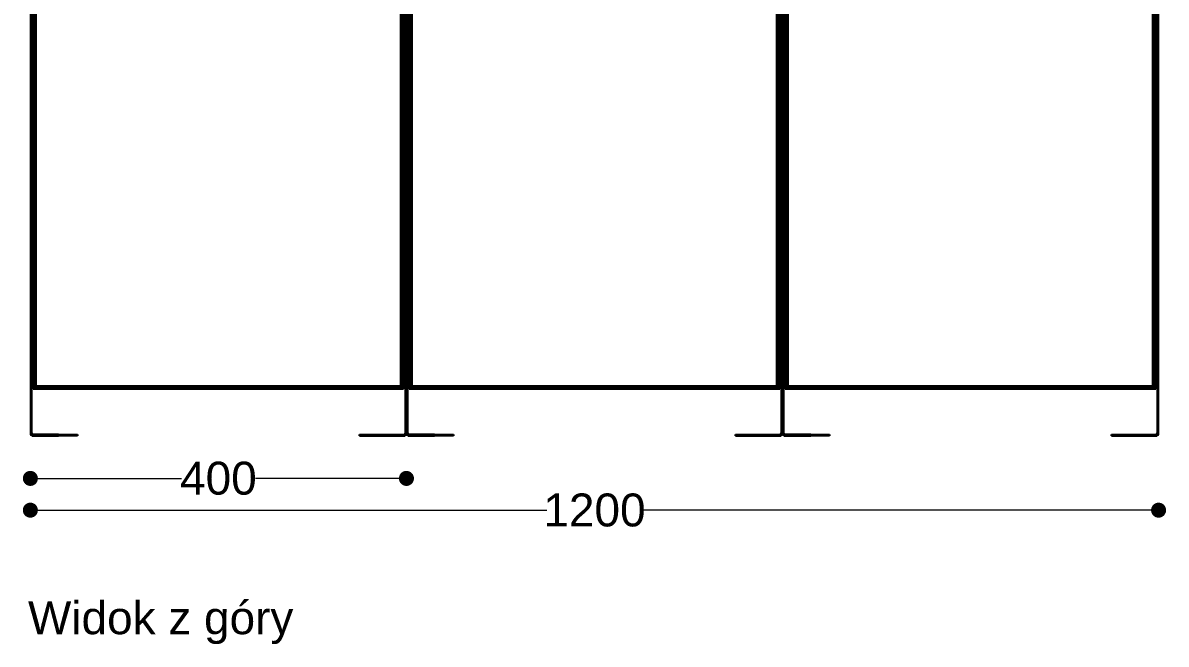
# Model space of a CAD drawing. Header units: millimetres. Extents: x 10366 to 13995, y 24552 to 29685.
# Drawn here: x 11993 to 13209, y 27299 to 27959 of the extents above; entities that cross this region are included whole.
import ezdxf

# ---------------------------------------------------------------- set-up
doc = ezdxf.new("R2010")
doc.units = ezdxf.units.MM
doc.header["$LTSCALE"] = 3
doc.layers.add('Hidden_lines', color=7, linetype='Continuous')
doc.layers.add('Level_1', color=7, linetype='Continuous')
doc.styles.get("Standard").update_dxf_attribs({"font": 'arial.ttf'})
doc.dimstyles.new('MATEUSZ', dxfattribs={"dimtxt": 35, "dimasz": 16, "dimexe": 0.18, "dimexo": 0.0625, "dimgap": 0.09, "dimtad": 0, "dimdec": 0, "dimdsep": 46, "dimtxsty": 'Standard', "dimblk": 'DOT', "dimcen": 0.09, "dimse1": 1, "dimse2": 1, "dimadec": 0, "dimazin": 0, "dimtfac": 1, "dimtdec": 0, "dimtofl": 0, "dimtmove": 0, "dimatfit": 3, "dimfxl": 1, "dimtolj": 1, "dimtzin": 0, "dimlwd": 9, "dimlwe": 9, "dimarcsym": 0})

# ---------------------------------------------------------------- blocks, each defined once
blk = doc.blocks.new('_Dot')
at = {"color": 0, "linetype": 'ByBlock', "lineweight": -2}
blk.add_line((-0.5, 0), (-1, 0), dxfattribs=at)
at = {"color": 0, "linetype": 'ByBlock', "const_width": 0.5}
blk.add_lwpolyline([(-0.25, 0, 1), (0.25, 0, 1)], format="xyb", close=True, dxfattribs=at)
blk = doc.blocks.new('*D22')
at = {"color": 0, "lineweight": 9, "transparency": 16777216}
for p, q in [((12017.4, 27441), (12550.8, 27441)), ((13185.4, 27441), (12652.1, 27441))]:
    blk.add_line(p, q, dxfattribs=at)
at = {"layer": 'Defpoints', "color": 0, "transparency": 16777216}
for p in [(12001.4, 27523), (13201.4, 27523), (13201.4, 27441)]:
    blk.add_point(p, dxfattribs=at)
at = {"color": 0, "lineweight": 9, "transparency": 16777216, "xscale": 16, "yscale": 16, "zscale": 16, "rotation": 180}
blk.add_blockref('_Dot', (12001.4, 27441), dxfattribs=at)
at = {"color": 0, "lineweight": 9, "transparency": 16777216, "xscale": 16, "yscale": 16, "zscale": 16}
blk.add_blockref('_Dot', (13201.4, 27441), dxfattribs=at)
at = {"color": 0, "transparency": 16777216, "insert": (12601.4, 27441), "char_height": 35, "attachment_point": 5}
blk.add_mtext('\\A1;1200', dxfattribs=at)
blk = doc.blocks.new('*D23')
at = {"color": 0, "lineweight": 9, "transparency": 16777216}
for p, q in [((12017.4, 27474.8), (12162, 27474.8)), ((12385.4, 27474.8), (12240.8, 27474.8))]:
    blk.add_line(p, q, dxfattribs=at)
at = {"layer": 'Defpoints', "color": 0, "transparency": 16777216}
for p in [(12001.4, 27523), (12401.4, 27523), (12401.4, 27474.8)]:
    blk.add_point(p, dxfattribs=at)
at = {"color": 0, "lineweight": 9, "transparency": 16777216, "xscale": 16, "yscale": 16, "zscale": 16, "rotation": 180}
blk.add_blockref('_Dot', (12001.4, 27474.8), dxfattribs=at)
at = {"color": 0, "lineweight": 9, "transparency": 16777216, "xscale": 16, "yscale": 16, "zscale": 16}
blk.add_blockref('_Dot', (12401.4, 27474.8), dxfattribs=at)
at = {"color": 0, "transparency": 16777216, "insert": (12201.4, 27474.8), "char_height": 35, "attachment_point": 5}
blk.add_mtext('\\A1;400', dxfattribs=at)

msp = doc.modelspace()

# ---------------------------------------------------------------- linework, layer by layer
at = {"layer": 'Hidden_lines'}
for p, q in [((12005.9, 27573), (12005.9, 28209.1)), ((12005.9, 27573), (12005.9, 28209.1)), ((12005.9, 27573), (12005.9, 28209.1)), ((12005.9, 27573), (12005.9, 28209.1)), ((12396.9, 28209.1), (12396.9, 27573)), ((12396.9, 28209.1), (12396.9, 27573)), ((12396.9, 28209.1), (12396.9, 27573)), ((12396.9, 28209.1), (12396.9, 27573)), ((12405.9, 27573), (12405.9, 28209.1)), ((12405.9, 27573), (12405.9, 28209.1)), ((12405.9, 27573), (12405.9, 28209.1)), ((12405.9, 27573), (12405.9, 28209.1)), ((12796.9, 28209.1), (12796.9, 27573)), ((12796.9, 28209.1), (12796.9, 27573)), ((12796.9, 28209.1), (12796.9, 27573)), ((12796.9, 28209.1), (12796.9, 27573)), ((12805.9, 27573), (12805.9, 28209.1)), ((12805.9, 27573), (12805.9, 28209.1)), ((12805.9, 27573), (12805.9, 28209.1)), ((12805.9, 27573), (12805.9, 28209.1)), ((13196.9, 28209.1), (13196.9, 27573)), ((13196.9, 28209.1), (13196.9, 27573)), ((13196.9, 28209.1), (13196.9, 27573)), ((13196.9, 28209.1), (13196.9, 27573)), ((12004.4, 27586.9), (12005.9, 27586.9)), ((12004.4, 27586.9), (12005.9, 27586.9)), ((12004.4, 27586.9), (12005.9, 27586.9)), ((12004.4, 27586.9), (12005.9, 27586.9)), ((12005.9, 27585), (12004.4, 27585)), ((12005.9, 27585), (12004.4, 27585)), ((12005.9, 27585), (12004.4, 27585)), ((12005.9, 27585), (12004.4, 27585)), ((12005.9, 27579.8), (12004.4, 27579.8)), ((12005.9, 27579.8), (12004.4, 27579.8)), ((12396.9, 27586.9), (12398.4, 27586.9)), ((12396.9, 27586.9), (12398.4, 27586.9)), ((12396.9, 27586.9), (12398.4, 27586.9)), ((12396.9, 27586.9), (12398.4, 27586.9)), ((12398.4, 27585), (12396.9, 27585)), ((12398.4, 27585), (12396.9, 27585)), ((12398.4, 27585), (12396.9, 27585)), ((12398.4, 27585), (12396.9, 27585)), ((12398.4, 27579.8), (12396.9, 27579.8)), ((12398.4, 27579.8), (12396.9, 27579.8)), ((12404.4, 27586.9), (12405.9, 27586.9)), ((12404.4, 27586.9), (12405.9, 27586.9)), ((12404.4, 27586.9), (12405.9, 27586.9)), ((12404.4, 27586.9), (12405.9, 27586.9)), ((12405.9, 27585), (12404.4, 27585)), ((12405.9, 27585), (12404.4, 27585)), ((12405.9, 27585), (12404.4, 27585)), ((12405.9, 27585), (12404.4, 27585)), ((12405.9, 27579.8), (12404.4, 27579.8)), ((12405.9, 27579.8), (12404.4, 27579.8)), ((12796.9, 27586.9), (12798.4, 27586.9)), ((12796.9, 27586.9), (12798.4, 27586.9)), ((12796.9, 27586.9), (12798.4, 27586.9)), ((12796.9, 27586.9), (12798.4, 27586.9)), ((12798.4, 27585), (12796.9, 27585)), ((12798.4, 27585), (12796.9, 27585)), ((12798.4, 27585), (12796.9, 27585)), ((12798.4, 27585), (12796.9, 27585)), ((12798.4, 27579.8), (12796.9, 27579.8)), ((12798.4, 27579.8), (12796.9, 27579.8)), ((12804.4, 27586.9), (12805.9, 27586.9)), ((12804.4, 27586.9), (12805.9, 27586.9)), ((12804.4, 27586.9), (12805.9, 27586.9)), ((12804.4, 27586.9), (12805.9, 27586.9)), ((12805.9, 27585), (12804.4, 27585)), ((12805.9, 27585), (12804.4, 27585)), ((12805.9, 27585), (12804.4, 27585)), ((12805.9, 27585), (12804.4, 27585)), ((12805.9, 27579.8), (12804.4, 27579.8)), ((12805.9, 27579.8), (12804.4, 27579.8)), ((13196.9, 27586.9), (13198.4, 27586.9)), ((13196.9, 27586.9), (13198.4, 27586.9)), ((13196.9, 27586.9), (13198.4, 27586.9)), ((13196.9, 27586.9), (13198.4, 27586.9)), ((13198.4, 27585), (13196.9, 27585)), ((13198.4, 27585), (13196.9, 27585)), ((13198.4, 27585), (13196.9, 27585)), ((13198.4, 27585), (13196.9, 27585)), ((13198.4, 27579.8), (13196.9, 27579.8)), ((13198.4, 27579.8), (13196.9, 27579.8)), ((12004.4, 27576.3), (12005.9, 27576.3)), ((12004.4, 27576.3), (12005.9, 27576.3)), ((12004.4, 27576.3), (12005.9, 27576.3)), ((12004.4, 27576.3), (12005.9, 27576.3)), ((12006.3, 27571.5), (12006.3, 27570)), ((12007.4, 27571.5), (12395.4, 27571.5)), ((12007.4, 27571.5), (12395.4, 27571.5)), ((12007.4, 27571.5), (12395.4, 27571.5)), ((12007.4, 27571.5), (12395.4, 27571.5)), ((12396.6, 27570), (12396.6, 27571.5)), ((12396.9, 27576.3), (12398.4, 27576.3)), ((12396.9, 27576.3), (12398.4, 27576.3)), ((12396.9, 27576.3), (12398.4, 27576.3)), ((12396.9, 27576.3), (12398.4, 27576.3)), ((12404.4, 27576.3), (12405.9, 27576.3)), ((12404.4, 27576.3), (12405.9, 27576.3)), ((12404.4, 27576.3), (12405.9, 27576.3)), ((12404.4, 27576.3), (12405.9, 27576.3)), ((12406.3, 27571.5), (12406.3, 27570)), ((12407.4, 27571.5), (12795.4, 27571.5)), ((12407.4, 27571.5), (12795.4, 27571.5)), ((12407.4, 27571.5), (12795.4, 27571.5)), ((12407.4, 27571.5), (12795.4, 27571.5)), ((12796.6, 27570), (12796.6, 27571.5)), ((12796.9, 27576.3), (12798.4, 27576.3)), ((12796.9, 27576.3), (12798.4, 27576.3)), ((12796.9, 27576.3), (12798.4, 27576.3)), ((12796.9, 27576.3), (12798.4, 27576.3)), ((12804.4, 27576.3), (12805.9, 27576.3)), ((12804.4, 27576.3), (12805.9, 27576.3)), ((12804.4, 27576.3), (12805.9, 27576.3)), ((12804.4, 27576.3), (12805.9, 27576.3)), ((12806.3, 27571.5), (12806.3, 27570)), ((12807.4, 27571.5), (13195.4, 27571.5)), ((12807.4, 27571.5), (13195.4, 27571.5)), ((12807.4, 27571.5), (13195.4, 27571.5)), ((12807.4, 27571.5), (13195.4, 27571.5)), ((13196.6, 27570), (13196.6, 27571.5)), ((13196.9, 27576.3), (13198.4, 27576.3)), ((13196.9, 27576.3), (13198.4, 27576.3)), ((13196.9, 27576.3), (13198.4, 27576.3)), ((13196.9, 27576.3), (13198.4, 27576.3)), ((12020.4, 27520), (12020.4, 27521.5)), ((12032.4, 27521.5), (12032.4, 27520)), ((12370.4, 27520), (12370.4, 27521.5)), ((12382.4, 27521.5), (12382.4, 27520)), ((12420.4, 27520), (12420.4, 27521.5)), ((12432.4, 27521.5), (12432.4, 27520)), ((12770.4, 27520), (12770.4, 27521.5)), ((12782.4, 27521.5), (12782.4, 27520)), ((12820.4, 27520), (12820.4, 27521.5)), ((12832.4, 27521.5), (12832.4, 27520)), ((13170.4, 27520), (13170.4, 27521.5)), ((13182.4, 27521.5), (13182.4, 27520))]:
    msp.add_line(p, q, dxfattribs=at)
at = {"layer": 'Level_1'}
for p, q in [((12001.4, 28322), (12001.4, 27523)), ((12002.9, 27523), (12002.9, 28322)), ((12399.9, 28322), (12399.9, 27523)), ((12401.4, 28322), (12401.4, 27523)), ((12401.4, 27523), (12401.4, 28322)), ((12402.9, 27523), (12402.9, 28322)), ((12799.9, 28322), (12799.9, 27523)), ((12801.4, 28322), (12801.4, 27523)), ((12801.4, 27523), (12801.4, 28322)), ((12802.9, 27523), (12802.9, 28322)), ((13199.9, 28322), (13199.9, 27523)), ((13201.4, 27523), (13201.4, 28322)), ((12004.4, 28209.1), (12004.4, 27573)), ((12004.4, 28209.1), (12004.4, 27573)), ((12004.4, 28209.1), (12004.4, 27573)), ((12004.4, 28209.1), (12004.4, 27573)), ((12007.4, 27573), (12007.4, 28209.1)), ((12007.4, 27573), (12007.4, 28209.1)), ((12007.4, 27573), (12007.4, 28209.1)), ((12007.4, 27573), (12007.4, 28209.1)), ((12395.4, 27573), (12395.4, 28209.1)), ((12395.4, 27573), (12395.4, 28209.1)), ((12395.4, 27573), (12395.4, 28209.1)), ((12395.4, 27573), (12395.4, 28209.1)), ((12398.4, 27573), (12398.4, 28209.1)), ((12398.4, 27573), (12398.4, 28209.1)), ((12398.4, 27573), (12398.4, 28209.1)), ((12398.4, 27573), (12398.4, 28209.1)), ((12404.4, 28209.1), (12404.4, 27573)), ((12404.4, 28209.1), (12404.4, 27573)), ((12404.4, 28209.1), (12404.4, 27573)), ((12404.4, 28209.1), (12404.4, 27573)), ((12407.4, 27573), (12407.4, 28209.1)), ((12407.4, 27573), (12407.4, 28209.1)), ((12407.4, 27573), (12407.4, 28209.1)), ((12407.4, 27573), (12407.4, 28209.1)), ((12795.4, 27573), (12795.4, 28209.1)), ((12795.4, 27573), (12795.4, 28209.1)), ((12795.4, 27573), (12795.4, 28209.1)), ((12795.4, 27573), (12795.4, 28209.1)), ((12798.4, 27573), (12798.4, 28209.1)), ((12798.4, 27573), (12798.4, 28209.1)), ((12798.4, 27573), (12798.4, 28209.1)), ((12798.4, 27573), (12798.4, 28209.1)), ((12804.4, 28209.1), (12804.4, 27573)), ((12804.4, 28209.1), (12804.4, 27573)), ((12804.4, 28209.1), (12804.4, 27573)), ((12804.4, 28209.1), (12804.4, 27573)), ((12807.4, 27573), (12807.4, 28209.1)), ((12807.4, 27573), (12807.4, 28209.1)), ((12807.4, 27573), (12807.4, 28209.1)), ((12807.4, 27573), (12807.4, 28209.1)), ((13195.4, 27573), (13195.4, 28209.1)), ((13195.4, 27573), (13195.4, 28209.1)), ((13195.4, 27573), (13195.4, 28209.1)), ((13195.4, 27573), (13195.4, 28209.1)), ((13198.4, 27573), (13198.4, 28209.1)), ((13198.4, 27573), (13198.4, 28209.1)), ((13198.4, 27573), (13198.4, 28209.1)), ((13198.4, 27573), (13198.4, 28209.1)), ((12004.4, 27573), (12004.4, 27571.9)), ((12004.4, 27573), (12004.4, 27571.9)), ((12004.4, 27573), (12004.4, 27571.9)), ((12004.4, 27573), (12004.4, 27571.9)), ((12005.9, 27571.9), (12004.4, 27571.9)), ((12005.9, 27571.9), (12004.4, 27571.9)), ((12005.9, 27571.9), (12004.4, 27571.9)), ((12005.9, 27571.9), (12004.4, 27571.9)), ((12007.4, 27571.5), (12004.4, 27571.5)), ((12004.4, 27571.5), (12004.4, 27570)), ((12004.4, 27571.5), (12004.4, 27570)), ((12007.4, 27571.5), (12004.4, 27571.5)), ((12007.4, 27571.5), (12004.4, 27571.5)), ((12004.4, 27571.5), (12004.4, 27570)), ((12007.4, 27571.5), (12004.4, 27571.5)), ((12004.4, 27571.5), (12004.4, 27570)), ((12004.4, 27570), (12007.4, 27570)), ((12004.4, 27570), (12007.4, 27570)), ((12004.4, 27570), (12007.4, 27570)), ((12004.4, 27570), (12007.4, 27570)), ((12005.9, 27573), (12005.9, 27571.9)), ((12005.9, 27573), (12005.9, 27571.9)), ((12005.9, 27573), (12005.9, 27571.9)), ((12005.9, 27573), (12005.9, 27571.9)), ((12395.4, 27573), (12007.4, 27573)), ((12395.4, 27573), (12007.4, 27573)), ((12395.4, 27573), (12007.4, 27573)), ((12395.4, 27573), (12007.4, 27573)), ((12007.4, 27570), (12395.4, 27570)), ((12007.4, 27570), (12395.4, 27570)), ((12007.4, 27570), (12395.4, 27570)), ((12007.4, 27570), (12395.4, 27570)), ((12398.4, 27571.5), (12395.4, 27571.5)), ((12398.4, 27571.5), (12395.4, 27571.5)), ((12398.4, 27571.5), (12395.4, 27571.5)), ((12398.4, 27571.5), (12395.4, 27571.5)), ((12395.4, 27570), (12398.4, 27570)), ((12395.4, 27570), (12398.4, 27570)), ((12395.4, 27570), (12398.4, 27570)), ((12395.4, 27570), (12398.4, 27570)), ((12396.9, 27571.9), (12396.9, 27573)), ((12398.4, 27573), (12396.9, 27573)), ((12398.4, 27573), (12396.9, 27573)), ((12396.9, 27571.9), (12396.9, 27573)), ((12396.9, 27571.9), (12396.9, 27573)), ((12396.9, 27571.9), (12396.9, 27573)), ((12398.4, 27573), (12396.9, 27573)), ((12398.4, 27573), (12396.9, 27573)), ((12396.9, 27571.9), (12398.4, 27571.9)), ((12396.9, 27571.9), (12398.4, 27571.9)), ((12396.9, 27571.9), (12398.4, 27571.9)), ((12396.9, 27571.9), (12398.4, 27571.9)), ((12398.4, 27573), (12398.4, 27571.9)), ((12398.4, 27573), (12398.4, 27571.9)), ((12398.4, 27573), (12398.4, 27571.9)), ((12398.4, 27573), (12398.4, 27571.9)), ((12398.4, 27570), (12398.4, 27571.5)), ((12398.4, 27570), (12398.4, 27571.5)), ((12398.4, 27570), (12398.4, 27571.5)), ((12398.4, 27570), (12398.4, 27571.5)), ((12404.4, 27573), (12404.4, 27571.9)), ((12404.4, 27573), (12404.4, 27571.9)), ((12404.4, 27573), (12404.4, 27571.9)), ((12404.4, 27573), (12404.4, 27571.9)), ((12405.9, 27571.9), (12404.4, 27571.9)), ((12405.9, 27571.9), (12404.4, 27571.9)), ((12405.9, 27571.9), (12404.4, 27571.9)), ((12405.9, 27571.9), (12404.4, 27571.9)), ((12407.4, 27571.5), (12404.4, 27571.5)), ((12404.4, 27571.5), (12404.4, 27570)), ((12404.4, 27571.5), (12404.4, 27570)), ((12407.4, 27571.5), (12404.4, 27571.5)), ((12407.4, 27571.5), (12404.4, 27571.5)), ((12404.4, 27571.5), (12404.4, 27570)), ((12407.4, 27571.5), (12404.4, 27571.5)), ((12404.4, 27571.5), (12404.4, 27570)), ((12404.4, 27570), (12407.4, 27570)), ((12404.4, 27570), (12407.4, 27570)), ((12404.4, 27570), (12407.4, 27570)), ((12404.4, 27570), (12407.4, 27570)), ((12405.9, 27573), (12405.9, 27571.9)), ((12405.9, 27573), (12405.9, 27571.9)), ((12405.9, 27573), (12405.9, 27571.9)), ((12405.9, 27573), (12405.9, 27571.9)), ((12795.4, 27573), (12407.4, 27573)), ((12795.4, 27573), (12407.4, 27573)), ((12795.4, 27573), (12407.4, 27573)), ((12795.4, 27573), (12407.4, 27573)), ((12407.4, 27570), (12795.4, 27570)), ((12407.4, 27570), (12795.4, 27570)), ((12407.4, 27570), (12795.4, 27570)), ((12407.4, 27570), (12795.4, 27570)), ((12798.4, 27571.5), (12795.4, 27571.5)), ((12798.4, 27571.5), (12795.4, 27571.5)), ((12798.4, 27571.5), (12795.4, 27571.5)), ((12798.4, 27571.5), (12795.4, 27571.5)), ((12795.4, 27570), (12798.4, 27570)), ((12795.4, 27570), (12798.4, 27570)), ((12795.4, 27570), (12798.4, 27570)), ((12795.4, 27570), (12798.4, 27570)), ((12796.9, 27571.9), (12796.9, 27573)), ((12796.9, 27571.9), (12796.9, 27573)), ((12796.9, 27571.9), (12796.9, 27573)), ((12796.9, 27571.9), (12796.9, 27573)), ((12796.9, 27571.9), (12798.4, 27571.9)), ((12796.9, 27571.9), (12798.4, 27571.9)), ((12796.9, 27571.9), (12798.4, 27571.9)), ((12796.9, 27571.9), (12798.4, 27571.9)), ((12798.4, 27573), (12798.4, 27571.9)), ((12798.4, 27573), (12798.4, 27571.9)), ((12798.4, 27573), (12798.4, 27571.9)), ((12798.4, 27573), (12798.4, 27571.9)), ((12798.4, 27570), (12798.4, 27571.5)), ((12798.4, 27570), (12798.4, 27571.5)), ((12798.4, 27570), (12798.4, 27571.5)), ((12798.4, 27570), (12798.4, 27571.5)), ((12804.4, 27573), (12804.4, 27571.9)), ((12804.4, 27573), (12804.4, 27571.9)), ((12804.4, 27573), (12804.4, 27571.9)), ((12804.4, 27573), (12804.4, 27571.9)), ((12805.9, 27571.9), (12804.4, 27571.9)), ((12805.9, 27571.9), (12804.4, 27571.9)), ((12805.9, 27571.9), (12804.4, 27571.9)), ((12805.9, 27571.9), (12804.4, 27571.9)), ((12804.4, 27571.5), (12804.4, 27570)), ((12807.4, 27571.5), (12804.4, 27571.5)), ((12804.4, 27571.5), (12804.4, 27570)), ((12807.4, 27571.5), (12804.4, 27571.5)), ((12807.4, 27571.5), (12804.4, 27571.5)), ((12804.4, 27571.5), (12804.4, 27570)), ((12804.4, 27571.5), (12804.4, 27570)), ((12807.4, 27571.5), (12804.4, 27571.5)), ((12804.4, 27570), (12807.4, 27570)), ((12804.4, 27570), (12807.4, 27570)), ((12804.4, 27570), (12807.4, 27570)), ((12804.4, 27570), (12807.4, 27570)), ((12805.9, 27573), (12805.9, 27571.9)), ((12805.9, 27573), (12805.9, 27571.9)), ((12805.9, 27573), (12805.9, 27571.9)), ((12805.9, 27573), (12805.9, 27571.9)), ((13195.4, 27573), (12807.4, 27573)), ((13195.4, 27573), (12807.4, 27573)), ((13195.4, 27573), (12807.4, 27573)), ((13195.4, 27573), (12807.4, 27573)), ((12807.4, 27570), (13195.4, 27570)), ((12807.4, 27570), (13195.4, 27570)), ((12807.4, 27570), (13195.4, 27570)), ((12807.4, 27570), (13195.4, 27570)), ((13198.4, 27571.5), (13195.4, 27571.5)), ((13198.4, 27571.5), (13195.4, 27571.5)), ((13198.4, 27571.5), (13195.4, 27571.5)), ((13198.4, 27571.5), (13195.4, 27571.5)), ((13195.4, 27570), (13198.4, 27570)), ((13195.4, 27570), (13198.4, 27570)), ((13195.4, 27570), (13198.4, 27570)), ((13195.4, 27570), (13198.4, 27570)), ((13196.9, 27571.9), (13196.9, 27573)), ((13198.4, 27573), (13196.9, 27573)), ((13198.4, 27573), (13196.9, 27573)), ((13196.9, 27571.9), (13196.9, 27573)), ((13196.9, 27571.9), (13196.9, 27573)), ((13198.4, 27573), (13196.9, 27573)), ((13198.4, 27573), (13196.9, 27573)), ((13196.9, 27571.9), (13196.9, 27573)), ((13196.9, 27571.9), (13198.4, 27571.9)), ((13196.9, 27571.9), (13198.4, 27571.9)), ((13196.9, 27571.9), (13198.4, 27571.9)), ((13196.9, 27571.9), (13198.4, 27571.9)), ((13198.4, 27573), (13198.4, 27571.9)), ((13198.4, 27573), (13198.4, 27571.9)), ((13198.4, 27573), (13198.4, 27571.9)), ((13198.4, 27573), (13198.4, 27571.9)), ((13198.4, 27570), (13198.4, 27571.5)), ((13198.4, 27570), (13198.4, 27571.5)), ((13198.4, 27570), (13198.4, 27571.5)), ((13198.4, 27570), (13198.4, 27571.5)), ((12031.4, 27521.5), (12004.4, 27521.5)), ((12004.4, 27520), (12031.4, 27520)), ((12031.4, 27520), (12031.4, 27521.5)), ((12045.6, 27521.5), (12045.6, 27520)), ((12051.4, 27521.5), (12051.4, 27520)), ((12351.4, 27520), (12351.4, 27521.5)), ((12357.3, 27520), (12357.3, 27521.5)), ((12371.4, 27521.5), (12398.4, 27521.5)), ((12371.4, 27521.5), (12371.4, 27520)), ((12371.4, 27520), (12398.4, 27520)), ((12431.4, 27521.5), (12404.4, 27521.5)), ((12404.4, 27520), (12431.4, 27520)), ((12431.4, 27520), (12431.4, 27521.5)), ((12445.6, 27521.5), (12445.6, 27520)), ((12451.4, 27521.5), (12451.4, 27520)), ((12751.4, 27520), (12751.4, 27521.5)), ((12757.3, 27520), (12757.3, 27521.5)), ((12771.4, 27521.5), (12798.4, 27521.5)), ((12771.4, 27521.5), (12771.4, 27520)), ((12771.4, 27520), (12798.4, 27520)), ((12831.4, 27521.5), (12804.4, 27521.5)), ((12804.4, 27520), (12831.4, 27520)), ((12831.4, 27520), (12831.4, 27521.5)), ((12845.6, 27521.5), (12845.6, 27520)), ((12851.4, 27521.5), (12851.4, 27520)), ((13151.4, 27520), (13151.4, 27521.5)), ((13157.3, 27520), (13157.3, 27521.5)), ((13171.4, 27521.5), (13198.4, 27521.5)), ((13171.4, 27521.5), (13171.4, 27520)), ((13171.4, 27520), (13198.4, 27520))]:
    msp.add_line(p, q, dxfattribs=at)
for points in [[(12007.4, 27573, 0), (12004.4, 27573, 0)], [(12007.4, 27573, 0), (12004.4, 27573, 0)], [(12007.4, 27573, 0), (12004.4, 27573, 0)], [(12007.4, 27573, 0), (12004.4, 27573, 0)], [(12007.4, 27570, 0), (12007.4, 27570, 0), (12007.4, 27570, 0), (12007.4, 27570, 0), (12007.4, 27570, 0), (12007.4, 27570, 0), (12007.4, 27570, 0), (12007.4, 27570, 0), (12007.4, 27570, 0), (12007.4, 27570, 0), (12007.4, 27570, 0), (12007.4, 27570, 0), (12007.4, 27570, 0), (12007.4, 27570, 0), (12007.4, 27570.1, 0), (12007.4, 27570.1, 0), (12007.4, 27570.9, 0), (12007.4, 27573, 0)], [(12007.4, 27570, 0), (12007.4, 27570, 0), (12007.4, 27570, 0), (12007.4, 27570, 0), (12007.4, 27570, 0), (12007.4, 27570, 0), (12007.4, 27570, 0), (12007.4, 27570, 0), (12007.4, 27570, 0), (12007.4, 27570, 0), (12007.4, 27570, 0), (12007.4, 27570, 0), (12007.4, 27570, 0), (12007.4, 27570, 0), (12007.4, 27570.1, 0), (12007.4, 27570.1, 0), (12007.4, 27570.9, 0), (12007.4, 27573, 0)], [(12007.4, 27570, 0), (12007.4, 27570, 0), (12007.4, 27570, 0), (12007.4, 27570, 0), (12007.4, 27570, 0), (12007.4, 27570, 0), (12007.4, 27570, 0), (12007.4, 27570, 0), (12007.4, 27570, 0), (12007.4, 27570, 0), (12007.4, 27570, 0), (12007.4, 27570, 0), (12007.4, 27570, 0), (12007.4, 27570, 0), (12007.4, 27570.1, 0), (12007.4, 27570.1, 0), (12007.4, 27570.9, 0), (12007.4, 27573, 0)], [(12007.4, 27570, 0), (12007.4, 27570, 0), (12007.4, 27570, 0), (12007.4, 27570, 0), (12007.4, 27570, 0), (12007.4, 27570, 0), (12007.4, 27570, 0), (12007.4, 27570, 0), (12007.4, 27570, 0), (12007.4, 27570, 0), (12007.4, 27570, 0), (12007.4, 27570, 0), (12007.4, 27570, 0), (12007.4, 27570, 0), (12007.4, 27570.1, 0), (12007.4, 27570.1, 0), (12007.4, 27570.9, 0), (12007.4, 27573, 0)], [(12395.4, 27570, 0), (12395.4, 27570, 0), (12395.4, 27570, 0), (12395.4, 27570, 0), (12395.4, 27570, 0), (12395.4, 27570, 0), (12395.4, 27570, 0), (12395.4, 27570, 0), (12395.4, 27570, 0), (12395.4, 27570, 0), (12395.4, 27570, 0), (12395.4, 27570, 0), (12395.4, 27570, 0), (12395.4, 27570, 0), (12395.4, 27570, 0), (12395.4, 27570.1, 0), (12395.4, 27570.4, 0), (12395.4, 27573, 0)], [(12395.4, 27570, 0), (12395.4, 27570, 0), (12395.4, 27570, 0), (12395.4, 27570, 0), (12395.4, 27570, 0), (12395.4, 27570, 0), (12395.4, 27570, 0), (12395.4, 27570, 0), (12395.4, 27570, 0), (12395.4, 27570, 0), (12395.4, 27570, 0), (12395.4, 27570, 0), (12395.4, 27570, 0), (12395.4, 27570, 0), (12395.4, 27570, 0), (12395.4, 27570.1, 0), (12395.4, 27570.4, 0), (12395.4, 27573, 0)], [(12398.4, 27573, 0), (12398.4, 27573, 0), (12398.4, 27573, 0), (12398.4, 27573, 0), (12398.4, 27573, 0), (12398.4, 27573, 0), (12398.4, 27573, 0), (12398.4, 27573, 0), (12398.4, 27573, 0), (12398.4, 27573, 0), (12398.4, 27573, 0), (12398.4, 27573, 0), (12398.4, 27573, 0), (12398.4, 27573, 0), (12398.4, 27573, 0), (12398.3, 27573, 0), (12397.6, 27573, 0), (12395.4, 27573, 0)], [(12398.4, 27573, 0), (12398.4, 27573, 0), (12398.4, 27573, 0), (12398.4, 27573, 0), (12398.4, 27573, 0), (12398.4, 27573, 0), (12398.4, 27573, 0), (12398.4, 27573, 0), (12398.4, 27573, 0), (12398.4, 27573, 0), (12398.4, 27573, 0), (12398.4, 27573, 0), (12398.4, 27573, 0), (12398.4, 27573, 0), (12398.4, 27573, 0), (12398.3, 27573, 0), (12397.6, 27573, 0), (12395.4, 27573, 0)], [(12398.4, 27573, 0), (12398.4, 27573, 0), (12398.4, 27573, 0), (12398.4, 27573, 0), (12398.4, 27573, 0), (12398.4, 27573, 0), (12398.4, 27573, 0), (12398.4, 27573, 0), (12398.4, 27573, 0), (12398.4, 27573, 0), (12398.4, 27573, 0), (12398.4, 27573, 0), (12398.4, 27573, 0), (12398.4, 27573, 0), (12398.4, 27573, 0), (12398.3, 27573, 0), (12397.6, 27573, 0), (12395.4, 27573, 0)], [(12398.4, 27573, 0), (12398.4, 27573, 0), (12398.4, 27573, 0), (12398.4, 27573, 0), (12398.4, 27573, 0), (12398.4, 27573, 0), (12398.4, 27573, 0), (12398.4, 27573, 0), (12398.4, 27573, 0), (12398.4, 27573, 0), (12398.4, 27573, 0), (12398.4, 27573, 0), (12398.4, 27573, 0), (12398.4, 27573, 0), (12398.4, 27573, 0), (12398.3, 27573, 0), (12397.6, 27573, 0), (12395.4, 27573, 0)], [(12395.4, 27570, 0), (12395.4, 27570, 0), (12395.4, 27570, 0), (12395.4, 27570, 0), (12395.4, 27570, 0), (12395.4, 27570, 0), (12395.4, 27570, 0), (12395.4, 27570, 0), (12395.4, 27570, 0), (12395.4, 27570, 0), (12395.4, 27570, 0), (12395.4, 27570, 0), (12395.4, 27570, 0), (12395.4, 27570, 0), (12395.4, 27570, 0), (12395.4, 27570.1, 0), (12395.4, 27570.4, 0), (12395.4, 27573, 0)], [(12395.4, 27570, 0), (12395.4, 27570, 0), (12395.4, 27570, 0), (12395.4, 27570, 0), (12395.4, 27570, 0), (12395.4, 27570, 0), (12395.4, 27570, 0), (12395.4, 27570, 0), (12395.4, 27570, 0), (12395.4, 27570, 0), (12395.4, 27570, 0), (12395.4, 27570, 0), (12395.4, 27570, 0), (12395.4, 27570, 0), (12395.4, 27570, 0), (12395.4, 27570.1, 0), (12395.4, 27570.4, 0), (12395.4, 27573, 0)], [(12407.4, 27573, 0), (12404.4, 27573, 0)], [(12407.4, 27573, 0), (12404.4, 27573, 0)], [(12407.4, 27573, 0), (12404.4, 27573, 0)], [(12407.4, 27573, 0), (12404.4, 27573, 0)], [(12407.4, 27570, 0), (12407.4, 27570, 0), (12407.4, 27570, 0), (12407.4, 27570, 0), (12407.4, 27570, 0), (12407.4, 27570, 0), (12407.4, 27570, 0), (12407.4, 27570, 0), (12407.4, 27570, 0), (12407.4, 27570, 0), (12407.4, 27570, 0), (12407.4, 27570, 0), (12407.4, 27570, 0), (12407.4, 27570, 0), (12407.4, 27570.1, 0), (12407.4, 27570.1, 0), (12407.4, 27570.9, 0), (12407.4, 27573, 0)], [(12407.4, 27570, 0), (12407.4, 27570, 0), (12407.4, 27570, 0), (12407.4, 27570, 0), (12407.4, 27570, 0), (12407.4, 27570, 0), (12407.4, 27570, 0), (12407.4, 27570, 0), (12407.4, 27570, 0), (12407.4, 27570, 0), (12407.4, 27570, 0), (12407.4, 27570, 0), (12407.4, 27570, 0), (12407.4, 27570, 0), (12407.4, 27570.1, 0), (12407.4, 27570.1, 0), (12407.4, 27570.9, 0), (12407.4, 27573, 0)], [(12407.4, 27570, 0), (12407.4, 27570, 0), (12407.4, 27570, 0), (12407.4, 27570, 0), (12407.4, 27570, 0), (12407.4, 27570, 0), (12407.4, 27570, 0), (12407.4, 27570, 0), (12407.4, 27570, 0), (12407.4, 27570, 0), (12407.4, 27570, 0), (12407.4, 27570, 0), (12407.4, 27570, 0), (12407.4, 27570, 0), (12407.4, 27570.1, 0), (12407.4, 27570.1, 0), (12407.4, 27570.9, 0), (12407.4, 27573, 0)], [(12407.4, 27570, 0), (12407.4, 27570, 0), (12407.4, 27570, 0), (12407.4, 27570, 0), (12407.4, 27570, 0), (12407.4, 27570, 0), (12407.4, 27570, 0), (12407.4, 27570, 0), (12407.4, 27570, 0), (12407.4, 27570, 0), (12407.4, 27570, 0), (12407.4, 27570, 0), (12407.4, 27570, 0), (12407.4, 27570, 0), (12407.4, 27570.1, 0), (12407.4, 27570.1, 0), (12407.4, 27570.9, 0), (12407.4, 27573, 0)], [(12795.4, 27570, 0), (12795.4, 27570, 0), (12795.4, 27570, 0), (12795.4, 27570, 0), (12795.4, 27570, 0), (12795.4, 27570, 0), (12795.4, 27570, 0), (12795.4, 27570, 0), (12795.4, 27570, 0), (12795.4, 27570, 0), (12795.4, 27570, 0), (12795.4, 27570, 0), (12795.4, 27570, 0), (12795.4, 27570, 0), (12795.4, 27570, 0), (12795.4, 27570.1, 0), (12795.4, 27570.4, 0), (12795.4, 27573, 0)], [(12795.4, 27570, 0), (12795.4, 27570, 0), (12795.4, 27570, 0), (12795.4, 27570, 0), (12795.4, 27570, 0), (12795.4, 27570, 0), (12795.4, 27570, 0), (12795.4, 27570, 0), (12795.4, 27570, 0), (12795.4, 27570, 0), (12795.4, 27570, 0), (12795.4, 27570, 0), (12795.4, 27570, 0), (12795.4, 27570, 0), (12795.4, 27570, 0), (12795.4, 27570.1, 0), (12795.4, 27570.4, 0), (12795.4, 27573, 0)], [(12798.4, 27573, 0), (12798.4, 27573, 0), (12798.4, 27573, 0), (12798.4, 27573, 0), (12798.4, 27573, 0), (12798.4, 27573, 0), (12798.4, 27573, 0), (12798.4, 27573, 0), (12798.4, 27573, 0), (12798.4, 27573, 0), (12798.4, 27573, 0), (12798.4, 27573, 0), (12798.4, 27573, 0), (12798.4, 27573, 0), (12798.4, 27573, 0), (12798.3, 27573, 0), (12797.6, 27573, 0), (12795.4, 27573, 0)], [(12798.4, 27573, 0), (12798.4, 27573, 0), (12798.4, 27573, 0), (12798.4, 27573, 0), (12798.4, 27573, 0), (12798.4, 27573, 0), (12798.4, 27573, 0), (12798.4, 27573, 0), (12798.4, 27573, 0), (12798.4, 27573, 0), (12798.4, 27573, 0), (12798.4, 27573, 0), (12798.4, 27573, 0), (12798.4, 27573, 0), (12798.4, 27573, 0), (12798.3, 27573, 0), (12797.6, 27573, 0), (12795.4, 27573, 0)], [(12798.4, 27573, 0), (12798.4, 27573, 0), (12798.4, 27573, 0), (12798.4, 27573, 0), (12798.4, 27573, 0), (12798.4, 27573, 0), (12798.4, 27573, 0), (12798.4, 27573, 0), (12798.4, 27573, 0), (12798.4, 27573, 0), (12798.4, 27573, 0), (12798.4, 27573, 0), (12798.4, 27573, 0), (12798.4, 27573, 0), (12798.4, 27573, 0), (12798.3, 27573, 0), (12797.6, 27573, 0), (12795.4, 27573, 0)], [(12795.4, 27570, 0), (12795.4, 27570, 0), (12795.4, 27570, 0), (12795.4, 27570, 0), (12795.4, 27570, 0), (12795.4, 27570, 0), (12795.4, 27570, 0), (12795.4, 27570, 0), (12795.4, 27570, 0), (12795.4, 27570, 0), (12795.4, 27570, 0), (12795.4, 27570, 0), (12795.4, 27570, 0), (12795.4, 27570, 0), (12795.4, 27570, 0), (12795.4, 27570.1, 0), (12795.4, 27570.4, 0), (12795.4, 27573, 0)], [(12798.4, 27573, 0), (12798.4, 27573, 0), (12798.4, 27573, 0), (12798.4, 27573, 0), (12798.4, 27573, 0), (12798.4, 27573, 0), (12798.4, 27573, 0), (12798.4, 27573, 0), (12798.4, 27573, 0), (12798.4, 27573, 0), (12798.4, 27573, 0), (12798.4, 27573, 0), (12798.4, 27573, 0), (12798.4, 27573, 0), (12798.4, 27573, 0), (12798.3, 27573, 0), (12797.6, 27573, 0), (12795.4, 27573, 0)], [(12795.4, 27570, 0), (12795.4, 27570, 0), (12795.4, 27570, 0), (12795.4, 27570, 0), (12795.4, 27570, 0), (12795.4, 27570, 0), (12795.4, 27570, 0), (12795.4, 27570, 0), (12795.4, 27570, 0), (12795.4, 27570, 0), (12795.4, 27570, 0), (12795.4, 27570, 0), (12795.4, 27570, 0), (12795.4, 27570, 0), (12795.4, 27570, 0), (12795.4, 27570.1, 0), (12795.4, 27570.4, 0), (12795.4, 27573, 0)], [(12807.4, 27573, 0), (12804.4, 27573, 0)], [(12807.4, 27573, 0), (12804.4, 27573, 0)], [(12807.4, 27573, 0), (12804.4, 27573, 0)], [(12807.4, 27573, 0), (12804.4, 27573, 0)], [(12807.4, 27570, 0), (12807.4, 27570, 0), (12807.4, 27570, 0), (12807.4, 27570, 0), (12807.4, 27570, 0), (12807.4, 27570, 0), (12807.4, 27570, 0), (12807.4, 27570, 0), (12807.4, 27570, 0), (12807.4, 27570, 0), (12807.4, 27570, 0), (12807.4, 27570, 0), (12807.4, 27570, 0), (12807.4, 27570, 0), (12807.4, 27570.1, 0), (12807.4, 27570.1, 0), (12807.4, 27570.9, 0), (12807.4, 27573, 0)], [(12807.4, 27570, 0), (12807.4, 27570, 0), (12807.4, 27570, 0), (12807.4, 27570, 0), (12807.4, 27570, 0), (12807.4, 27570, 0), (12807.4, 27570, 0), (12807.4, 27570, 0), (12807.4, 27570, 0), (12807.4, 27570, 0), (12807.4, 27570, 0), (12807.4, 27570, 0), (12807.4, 27570, 0), (12807.4, 27570, 0), (12807.4, 27570.1, 0), (12807.4, 27570.1, 0), (12807.4, 27570.9, 0), (12807.4, 27573, 0)], [(12807.4, 27570, 0), (12807.4, 27570, 0), (12807.4, 27570, 0), (12807.4, 27570, 0), (12807.4, 27570, 0), (12807.4, 27570, 0), (12807.4, 27570, 0), (12807.4, 27570, 0), (12807.4, 27570, 0), (12807.4, 27570, 0), (12807.4, 27570, 0), (12807.4, 27570, 0), (12807.4, 27570, 0), (12807.4, 27570, 0), (12807.4, 27570.1, 0), (12807.4, 27570.1, 0), (12807.4, 27570.9, 0), (12807.4, 27573, 0)], [(12807.4, 27570, 0), (12807.4, 27570, 0), (12807.4, 27570, 0), (12807.4, 27570, 0), (12807.4, 27570, 0), (12807.4, 27570, 0), (12807.4, 27570, 0), (12807.4, 27570, 0), (12807.4, 27570, 0), (12807.4, 27570, 0), (12807.4, 27570, 0), (12807.4, 27570, 0), (12807.4, 27570, 0), (12807.4, 27570, 0), (12807.4, 27570.1, 0), (12807.4, 27570.1, 0), (12807.4, 27570.9, 0), (12807.4, 27573, 0)], [(13195.4, 27570, 0), (13195.4, 27570, 0), (13195.4, 27570, 0), (13195.4, 27570, 0), (13195.4, 27570, 0), (13195.4, 27570, 0), (13195.4, 27570, 0), (13195.4, 27570, 0), (13195.4, 27570, 0), (13195.4, 27570, 0), (13195.4, 27570, 0), (13195.4, 27570, 0), (13195.4, 27570, 0), (13195.4, 27570, 0), (13195.4, 27570, 0), (13195.4, 27570.1, 0), (13195.4, 27570.4, 0), (13195.4, 27573, 0)], [(13195.4, 27570, 0), (13195.4, 27570, 0), (13195.4, 27570, 0), (13195.4, 27570, 0), (13195.4, 27570, 0), (13195.4, 27570, 0), (13195.4, 27570, 0), (13195.4, 27570, 0), (13195.4, 27570, 0), (13195.4, 27570, 0), (13195.4, 27570, 0), (13195.4, 27570, 0), (13195.4, 27570, 0), (13195.4, 27570, 0), (13195.4, 27570, 0), (13195.4, 27570.1, 0), (13195.4, 27570.4, 0), (13195.4, 27573, 0)], [(13198.4, 27573, 0), (13198.4, 27573, 0), (13198.4, 27573, 0), (13198.4, 27573, 0), (13198.4, 27573, 0), (13198.4, 27573, 0), (13198.4, 27573, 0), (13198.4, 27573, 0), (13198.4, 27573, 0), (13198.4, 27573, 0), (13198.4, 27573, 0), (13198.4, 27573, 0), (13198.4, 27573, 0), (13198.4, 27573, 0), (13198.3, 27573, 0), (13197.6, 27573, 0), (13195.4, 27573, 0)], [(13198.4, 27573, 0), (13198.4, 27573, 0), (13198.4, 27573, 0), (13198.4, 27573, 0), (13198.4, 27573, 0), (13198.4, 27573, 0), (13198.4, 27573, 0), (13198.4, 27573, 0), (13198.4, 27573, 0), (13198.4, 27573, 0), (13198.4, 27573, 0), (13198.4, 27573, 0), (13198.4, 27573, 0), (13198.4, 27573, 0), (13198.3, 27573, 0), (13197.6, 27573, 0), (13195.4, 27573, 0)], [(13195.4, 27570, 0), (13195.4, 27570, 0), (13195.4, 27570, 0), (13195.4, 27570, 0), (13195.4, 27570, 0), (13195.4, 27570, 0), (13195.4, 27570, 0), (13195.4, 27570, 0), (13195.4, 27570, 0), (13195.4, 27570, 0), (13195.4, 27570, 0), (13195.4, 27570, 0), (13195.4, 27570, 0), (13195.4, 27570, 0), (13195.4, 27570, 0), (13195.4, 27570.1, 0), (13195.4, 27570.4, 0), (13195.4, 27573, 0)], [(13195.4, 27570, 0), (13195.4, 27570, 0), (13195.4, 27570, 0), (13195.4, 27570, 0), (13195.4, 27570, 0), (13195.4, 27570, 0), (13195.4, 27570, 0), (13195.4, 27570, 0), (13195.4, 27570, 0), (13195.4, 27570, 0), (13195.4, 27570, 0), (13195.4, 27570, 0), (13195.4, 27570, 0), (13195.4, 27570, 0), (13195.4, 27570, 0), (13195.4, 27570.1, 0), (13195.4, 27570.4, 0), (13195.4, 27573, 0)], [(13198.4, 27573, 0), (13198.4, 27573, 0), (13198.4, 27573, 0), (13198.4, 27573, 0), (13198.4, 27573, 0), (13198.4, 27573, 0), (13198.4, 27573, 0), (13198.4, 27573, 0), (13198.4, 27573, 0), (13198.4, 27573, 0), (13198.4, 27573, 0), (13198.4, 27573, 0), (13198.4, 27573, 0), (13198.4, 27573, 0), (13198.3, 27573, 0), (13197.6, 27573, 0), (13195.4, 27573, 0)], [(13198.4, 27573, 0), (13198.4, 27573, 0), (13198.4, 27573, 0), (13198.4, 27573, 0), (13198.4, 27573, 0), (13198.4, 27573, 0), (13198.4, 27573, 0), (13198.4, 27573, 0), (13198.4, 27573, 0), (13198.4, 27573, 0), (13198.4, 27573, 0), (13198.4, 27573, 0), (13198.4, 27573, 0), (13198.4, 27573, 0), (13198.3, 27573, 0), (13197.6, 27573, 0), (13195.4, 27573, 0)], [(12031.4, 27521.5, 0), (12045.6, 27521.5, 0)], [(12045.6, 27520, 0), (12031.4, 27520, 0)], [(12045.6, 27521.5, 0), (12050, 27521.5, 0), (12051.1, 27521.5, 0), (12051.3, 27521.5, 0), (12051.4, 27521.5, 0), (12051.4, 27521.5, 0), (12051.4, 27521.5, 0), (12051.4, 27521.5, 0), (12051.4, 27521.5, 0), (12051.4, 27521.5, 0), (12051.4, 27521.5, 0), (12051.4, 27521.5, 0), (12051.4, 27521.5, 0), (12051.4, 27521.5, 0), (12051.4, 27521.5, 0), (12051.4, 27521.5, 0), (12051.4, 27521.5, 0), (12051.4, 27521.5, 0), (12051.4, 27521.5, 0)], [(12051.4, 27520, 0), (12051.4, 27520, 0), (12051.4, 27520, 0), (12051.4, 27520, 0), (12051.4, 27520, 0), (12051.4, 27520, 0), (12051.4, 27520, 0), (12051.4, 27520, 0), (12051.4, 27520, 0), (12051.4, 27520, 0), (12051.4, 27520, 0), (12051.4, 27520, 0), (12051.4, 27520, 0), (12051.4, 27520, 0), (12051.3, 27520, 0), (12050.8, 27520, 0), (12049, 27520, 0), (12045.6, 27520, 0)], [(12351.4, 27521.5, 0), (12351.4, 27521.5, 0), (12351.4, 27521.5, 0), (12351.4, 27521.5, 0), (12351.4, 27521.5, 0), (12351.4, 27521.5, 0), (12351.4, 27521.5, 0), (12351.4, 27521.5, 0), (12351.4, 27521.5, 0), (12351.4, 27521.5, 0), (12351.4, 27521.5, 0), (12351.4, 27521.5, 0), (12351.4, 27521.5, 0), (12351.5, 27521.5, 0), (12351.6, 27521.5, 0), (12352, 27521.5, 0), (12353.9, 27521.5, 0), (12357.3, 27521.5, 0)], [(12351.4, 27520, 0), (12351.4, 27520, 0), (12351.4, 27520, 0), (12351.4, 27520, 0), (12351.4, 27520, 0), (12351.4, 27520, 0), (12351.4, 27520, 0), (12351.4, 27520, 0), (12351.4, 27520, 0), (12351.4, 27520, 0), (12351.4, 27520, 0), (12351.4, 27520, 0), (12351.5, 27520, 0), (12351.6, 27520, 0), (12352.1, 27520, 0), (12357.3, 27520, 0)], [(12357.3, 27521.5, 0), (12371.4, 27521.5, 0)], [(12357.3, 27520, 0), (12371.4, 27520, 0)], [(12431.4, 27521.5, 0), (12445.6, 27521.5, 0)], [(12445.6, 27520, 0), (12431.4, 27520, 0)], [(12445.6, 27521.5, 0), (12450, 27521.5, 0), (12451.1, 27521.5, 0), (12451.3, 27521.5, 0), (12451.4, 27521.5, 0), (12451.4, 27521.5, 0), (12451.4, 27521.5, 0), (12451.4, 27521.5, 0), (12451.4, 27521.5, 0), (12451.4, 27521.5, 0), (12451.4, 27521.5, 0), (12451.4, 27521.5, 0), (12451.4, 27521.5, 0), (12451.4, 27521.5, 0), (12451.4, 27521.5, 0), (12451.4, 27521.5, 0), (12451.4, 27521.5, 0), (12451.4, 27521.5, 0), (12451.4, 27521.5, 0)], [(12451.4, 27520, 0), (12451.4, 27520, 0), (12451.4, 27520, 0), (12451.4, 27520, 0), (12451.4, 27520, 0), (12451.4, 27520, 0), (12451.4, 27520, 0), (12451.4, 27520, 0), (12451.4, 27520, 0), (12451.4, 27520, 0), (12451.4, 27520, 0), (12451.4, 27520, 0), (12451.4, 27520, 0), (12451.4, 27520, 0), (12451.4, 27520, 0), (12451.3, 27520, 0), (12450.8, 27520, 0), (12449, 27520, 0), (12445.6, 27520, 0)], [(12751.4, 27521.5, 0), (12751.4, 27521.5, 0), (12751.4, 27521.5, 0), (12751.4, 27521.5, 0), (12751.4, 27521.5, 0), (12751.4, 27521.5, 0), (12751.4, 27521.5, 0), (12751.4, 27521.5, 0), (12751.4, 27521.5, 0), (12751.4, 27521.5, 0), (12751.4, 27521.5, 0), (12751.4, 27521.5, 0), (12751.4, 27521.5, 0), (12751.4, 27521.5, 0), (12751.5, 27521.5, 0), (12751.6, 27521.5, 0), (12752, 27521.5, 0), (12753.9, 27521.5, 0), (12757.3, 27521.5, 0)], [(12751.4, 27520, 0), (12751.4, 27520, 0), (12751.4, 27520, 0), (12751.4, 27520, 0), (12751.4, 27520, 0), (12751.4, 27520, 0), (12751.4, 27520, 0), (12751.4, 27520, 0), (12751.4, 27520, 0), (12751.4, 27520, 0), (12751.4, 27520, 0), (12751.4, 27520, 0), (12751.5, 27520, 0), (12751.6, 27520, 0), (12753, 27520, 0), (12757.3, 27520, 0)], [(12757.3, 27521.5, 0), (12771.4, 27521.5, 0)], [(12757.3, 27520, 0), (12771.4, 27520, 0)], [(12831.4, 27521.5, 0), (12845.6, 27521.5, 0)], [(12845.6, 27520, 0), (12831.4, 27520, 0)], [(12845.6, 27521.5, 0), (12851.4, 27521.5, 0)], [(12851.4, 27520, 0), (12851.4, 27520, 0), (12851.4, 27520, 0), (12851.4, 27520, 0), (12851.4, 27520, 0), (12851.4, 27520, 0), (12851.4, 27520, 0), (12851.4, 27520, 0), (12851.4, 27520, 0), (12851.4, 27520, 0), (12851.4, 27520, 0), (12851.4, 27520, 0), (12851.4, 27520, 0), (12851.4, 27520, 0), (12851.3, 27520, 0), (12850.8, 27520, 0), (12849, 27520, 0), (12845.6, 27520, 0)], [(13151.4, 27521.5, 0), (13151.4, 27521.5, 0), (13151.4, 27521.5, 0), (13151.4, 27521.5, 0), (13151.4, 27521.5, 0), (13151.4, 27521.5, 0), (13151.4, 27521.5, 0), (13151.4, 27521.5, 0), (13151.4, 27521.5, 0), (13151.4, 27521.5, 0), (13151.4, 27521.5, 0), (13151.4, 27521.5, 0), (13151.4, 27521.5, 0), (13151.5, 27521.5, 0), (13151.6, 27521.5, 0), (13152, 27521.5, 0), (13153.9, 27521.5, 0), (13157.3, 27521.5, 0)], [(13151.4, 27520, 0), (13151.4, 27520, 0), (13151.4, 27520, 0), (13151.4, 27520, 0), (13151.4, 27520, 0), (13151.4, 27520, 0), (13151.4, 27520, 0), (13151.4, 27520, 0), (13151.4, 27520, 0), (13151.4, 27520, 0), (13151.4, 27520, 0), (13151.4, 27520, 0), (13151.5, 27520, 0), (13151.6, 27520, 0), (13153, 27520, 0), (13157.3, 27520, 0)], [(13157.3, 27521.5, 0), (13171.4, 27521.5, 0)], [(13157.3, 27520, 0), (13171.4, 27520, 0)]]:
    msp.add_polyline3d(points, dxfattribs=at)
for centre, radius, start, end in [((12004.4, 27523), 3, 180, 270), ((12004.4, 27523), 1.5, 180, 270), ((12004.4, 27523), 1.5, 180, 270), ((12398.4, 27523), 1.5, 270, 0), ((12398.4, 27523), 3, 270, 360), ((12404.4, 27523), 3, 180, 270), ((12404.4, 27523), 1.5, 180, 270), ((12798.4, 27523), 1.5, 270, 0), ((12798.4, 27523), 3, 270, 0), ((12804.4, 27523), 3, 180, 270), ((12804.4, 27523), 1.5, 180, 270), ((13198.4, 27523), 1.5, 270, 0), ((13198.4, 27523), 3, 270, 0)]:
    msp.add_arc(centre, radius, start, end, dxfattribs=at)

# ---------------------------------------------------------------- texts
msp.add_text('Widok z góry', height=34.962).set_placement((11998.9, 27309.1))

# ---------------------------------------------------------------- dimensions: what is measured, and where the dimension line sits
for base, p2, picture, middle in [((13201.4, 27441), (13201.4, 27523), '*D22', (12601.4, 27441)), ((12401.4, 27474.8), (12401.4, 27523), '*D23', (12201.4, 27474.8))]:
    dim = msp.add_linear_dim(base=base, p1=(12001.4, 27523), p2=p2, dimstyle='MATEUSZ')
    dim.commit()
    dim.dimension.update_dxf_attribs({"geometry": picture, "text_midpoint": middle})

doc.saveas('drawing.dxf')
